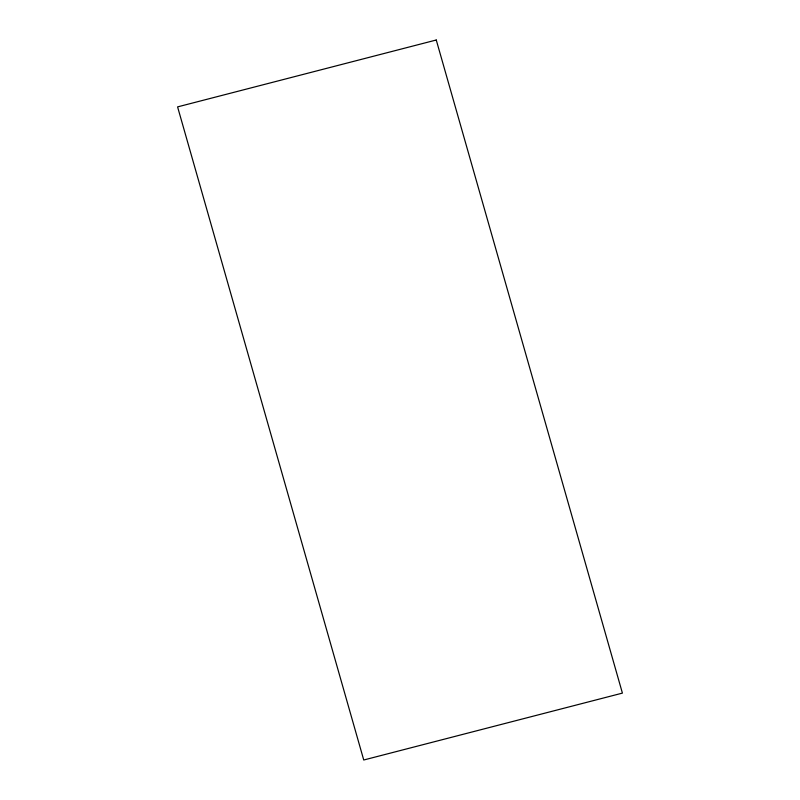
<?xml version="1.0" encoding="UTF-8"?>
<svg xmlns="http://www.w3.org/2000/svg" width="800" height="800" viewBox="0 0 800 800"><rect width="100%" height="100%" fill="white"/><g stroke="black" fill="none" stroke-linecap="round" stroke-linejoin="round"><path stroke-width="1.2" d="M436.26 40L177.59 106.89L363.74 760L622.41 693.11L436.26 40"/></g></svg>
